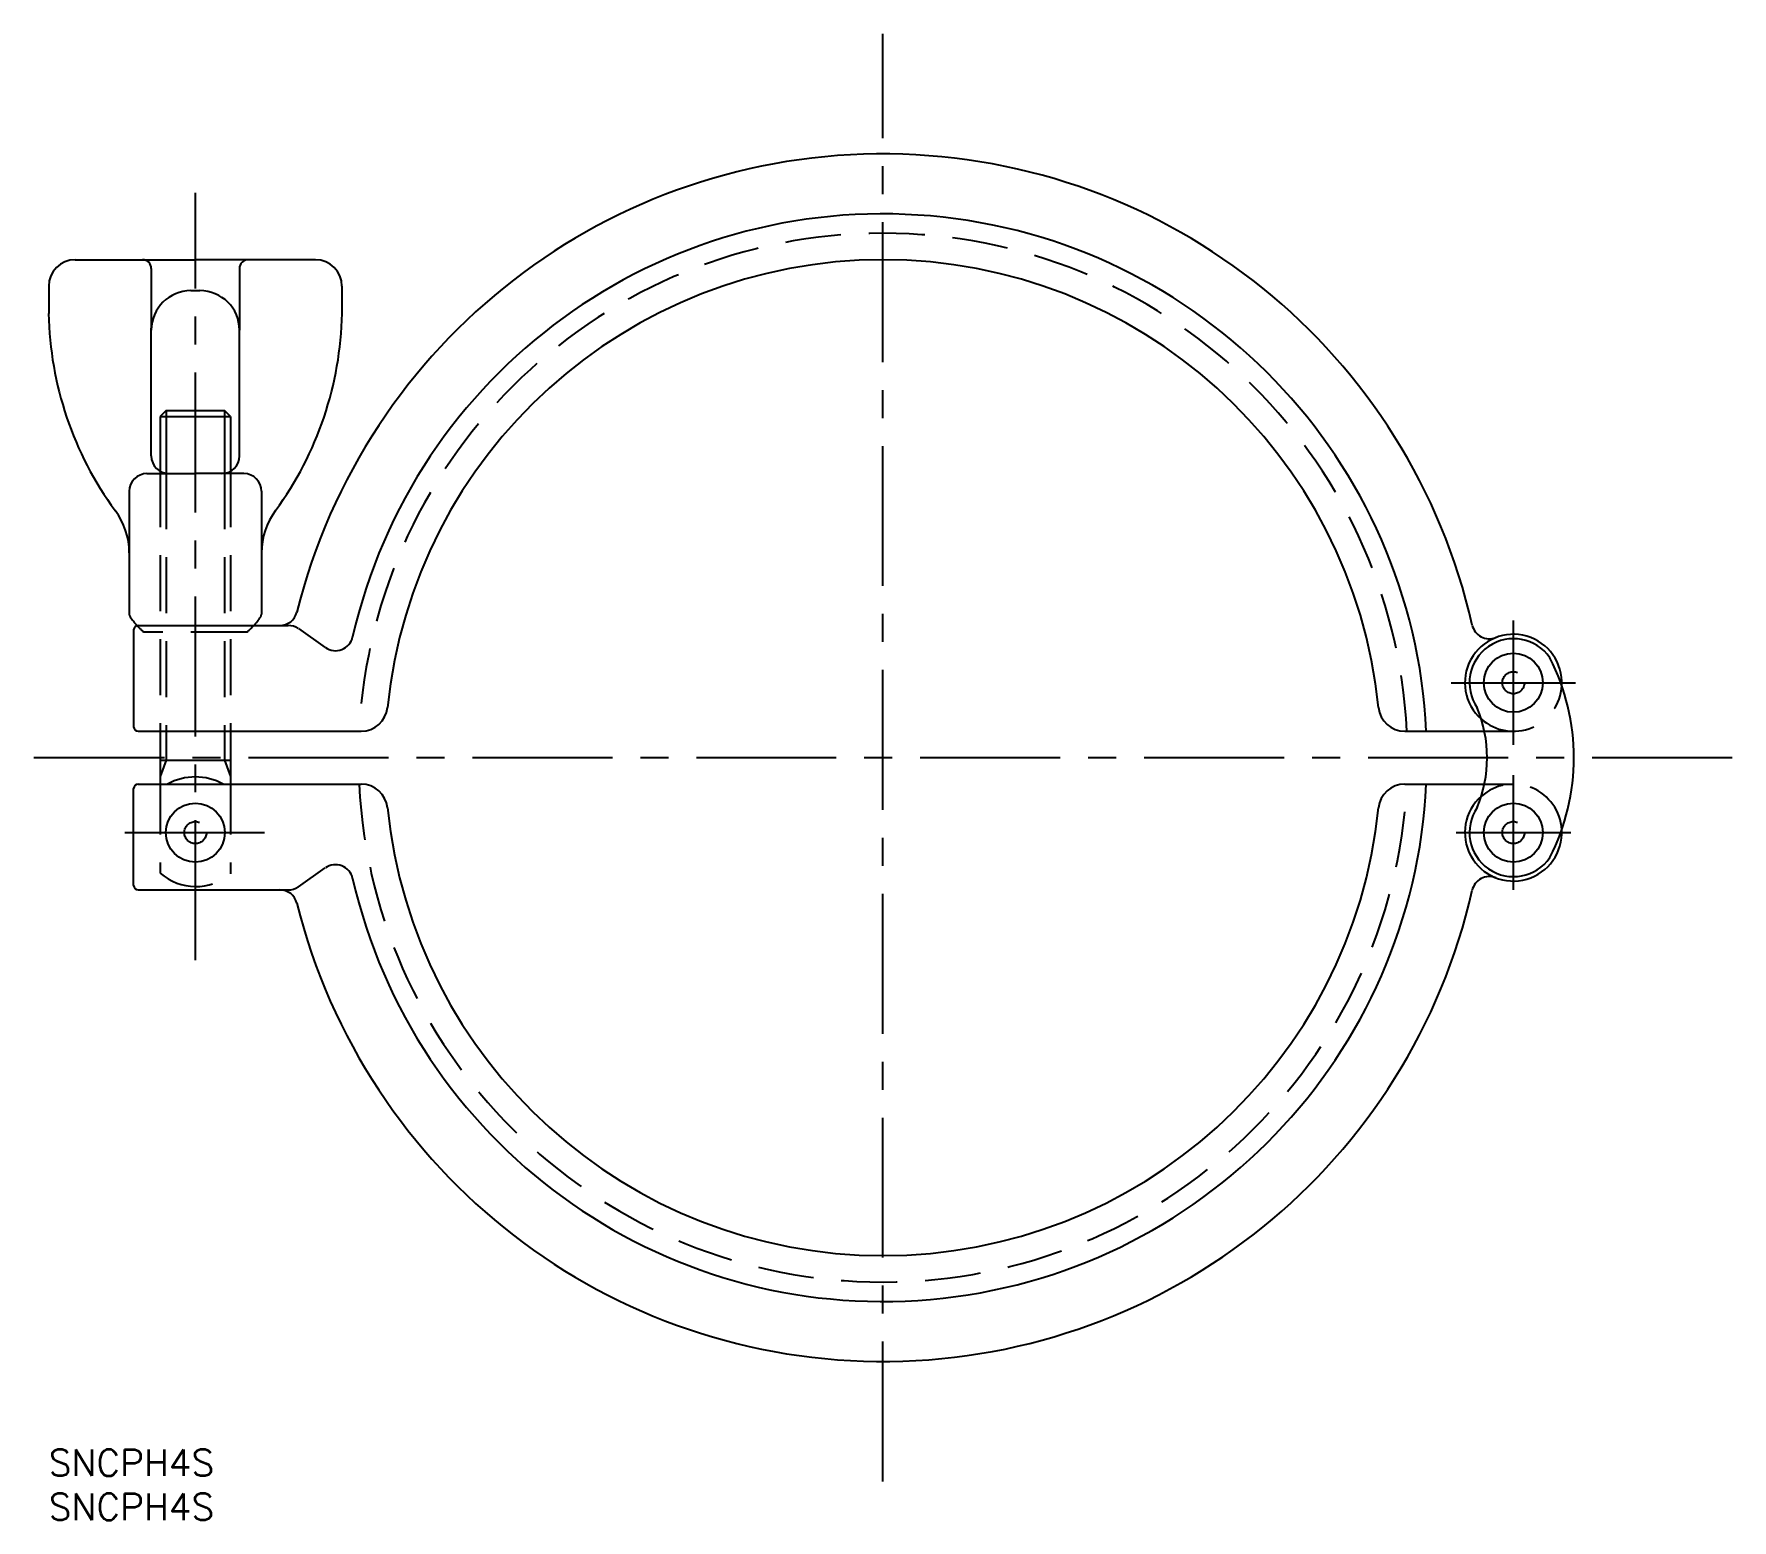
# Model space of a CAD drawing. Extents: x -2 to 191, y -8 to 161.
import ezdxf

# ---------------------------------------------------------------- set-up
doc = ezdxf.new("R2010")
doc.units = 0
doc.header["$LTSCALE"] = 0.5
doc.linetypes.add('CENTER', pattern=[50.8, 31.75, -6.35, 6.35, -6.35])
doc.linetypes.add('DASHED', pattern=[19.05, 12.7, -6.35])
for name, color, linetype in [('MSM_CENTER', 1, 'CENTER'), ('MSM_CONTINUOUS', 7, 'CONTINUOUS'), ('MSM_DASHED', 4, 'DASHED'), ('MSM_NARROW', 5, 'CONTINUOUS'), ('MSM_PART_NUMBER', 7, 'CONTINUOUS')]:
    doc.layers.add(name, color=color, linetype=linetype)
doc.styles.get("Standard").update_dxf_attribs({"font": 'txt.shx', "height": 3, "bigfont": 'bigfont.shx'})

msp = doc.modelspace()

# ---------------------------------------------------------------- linework, layer by layer
at = {"layer": 'MSM_CENTER'}
for p, q in [((94.61, -3.62), (94.61, 160.62)), ((16.64, 55.52), (16.64, 142.6)), ((166.14, 79.95), (166.14, 94.05)), ((159.09, 87), (173.19, 87)), ((190.94, 78.5), (-1.67, 78.5)), ((166.14, 63.5), (166.14, 76.5)), ((8.62, 70), (24.66, 70)), ((159.64, 70), (172.64, 70))]:
    msp.add_line(p, q, dxfattribs=at)
at = {"layer": 'MSM_CONTINUOUS'}
for p, q in [((3, 135), (16.64, 135)), ((30.27, 135), (16.64, 135)), ((11.64, 134), (11.64, 127)), ((21.64, 134), (21.64, 127)), ((0, 132), (0, 128.88)), ((16.14, 131.5), (17.14, 131.5)), ((33.27, 132), (33.27, 128.88)), ((11.64, 112.73), (11.64, 127.23)), ((21.64, 112.73), (21.64, 127.23)), ((13.31, 117.88), (12.64, 117.2)), ((13.31, 117.88), (19.96, 117.88)), ((20.64, 117.2), (19.96, 117.88)), ((12.64, 117.2), (20.64, 117.2)), ((12.64, 117.2), (12.64, 111)), ((20.64, 117.2), (20.64, 111)), ((11.14, 110.73), (16.64, 110.73)), ((22.14, 110.73), (16.64, 110.73)), ((9.14, 108.73), (9.14, 101.97)), ((24.14, 108.73), (24.14, 101.97)), ((9.14, 101.97), (9.14, 94.77)), ((24.14, 101.97), (24.14, 94.77)), ((9.64, 93), (9.64, 82)), ((10.14, 93.5), (27.17, 93.5)), ((28.32, 93.14), (31.38, 91)), ((10.14, 81.5), (35.44, 81.5)), ((12.64, 81.5), (12.64, 75.5)), ((20.64, 81.5), (20.64, 75.5)), ((153.83, 81.5), (162.85, 81.5)), ((13.31, 78.21), (12.64, 76.35)), ((12.64, 78.21), (20.64, 78.21)), ((19.96, 78.21), (20.64, 76.35)), ((10.14, 75.5), (35.44, 75.5)), ((153.83, 75.5), (162.85, 75.5)), ((9.64, 64), (9.64, 75)), ((28.32, 63.86), (31.38, 66)), ((10.14, 63.5), (27.17, 63.5))]:
    msp.add_line(p, q, dxfattribs=at)
for centre in [(166.14, 87), (16.64, 70), (166.14, 70)]:
    msp.add_circle(centre, 3.35, dxfattribs=at)
for centre, radius, start, end in [((94.64, 78.5), 68.5, 12.6911, 166.0465), ((94.64, 78.5), 61.7, 2.787, 167.1774), ((3, 132), 3, 90, 180), ((10.64, 134), 1, 0, 90), ((22.64, 134), 1, 90, 180), ((30.27, 132), 3, 360, 90), ((94.64, 78.5), 56.5, 5.7876, 174.2124), ((16.14, 127), 4.5, 90, 180), ((17.14, 127), 4.5, 0, 90), ((39.11, 129.63), 39.12, 181.0949, 216.1648), ((-5.84, 129.63), 39.12, 323.8352, 358.9051), ((13.64, 112.73), 2, 180, 270), ((19.64, 112.73), 2, 270, 0), ((11.14, 108.73), 2, 90, 180), ((22.14, 108.73), 2, 0, 90), ((1.14, 101.74), 8, 0, 36.9501), ((32.14, 101.74), 8, 143.0499, 180), ((9.64, 94.77), 0.5, 180, 214.5658), ((16.64, 99.59), 9, 214.5658, 222.7026), ((16.64, 99.59), 9, 317.4113, 325.4342), ((23.64, 94.77), 0.5, 325.4342, 0), ((26.22, 95.5), 2, 270, 346.0465), ((10.14, 93), 0.5, 90, 180), ((27.17, 91.5), 2, 55.0512, 90), ((166.14, 87), 5.5, 356.5678, 228.6732), ((163.41, 93.99), 2, 192.6911, 291.2838), ((32.53, 92.64), 2, 235.0512, 347.1774), ((166.16, 87), 5, 34.5181, 214.5181), ((148, 78.5), 25, 333.0423, 26.9577), ((35.44, 84.5), 3, 270, 354.2124), ((153.83, 84.5), 3, 185.7876, 270), ((148.16, 78.5), 15, 337.8039, 22.1961), ((10.14, 82), 0.5, 180, 270), ((10.14, 75), 0.5, 90, 180), ((16.64, 69.82), 6.5, 60.9788, 119.0212), ((94.64, 78.5), 61.7, 192.8226, 357.213), ((35.44, 72.5), 3, 5.7876, 90), ((153.83, 72.5), 3, 90, 174.2124), ((166.14, 70), 5.5, 131.3268, 3.4322), ((94.64, 78.5), 56.5, 185.7876, 354.2124), ((166.16, 70), 5, 145.4819, 325.4819), ((32.53, 64.36), 2, 12.8226, 124.9488), ((10.14, 64), 0.5, 180, 270), ((27.17, 65.5), 2, 270, 304.9488), ((163.41, 63.01), 2, 68.7162, 167.3089), ((26.22, 61.5), 2, 13.9535, 90), ((94.64, 78.5), 68.5, 193.9535, 347.3089)]:
    msp.add_arc(centre, radius, start, end, dxfattribs=at)
at = {"layer": 'MSM_DASHED'}
for p, q in [((12.64, 111), (12.64, 81.5)), ((13.31, 110.76), (13.31, 81.5)), ((19.96, 110.76), (19.96, 81.5)), ((20.64, 111), (20.64, 81.5)), ((22.46, 92.73), (10.81, 92.73)), ((162.85, 81.5), (166.14, 81.5)), ((12.64, 76.14), (12.64, 65.4)), ((20.64, 76.15), (20.64, 65.32)), ((162.85, 75.5), (166.14, 75.5))]:
    msp.add_line(p, q, dxfattribs=at)
for centre in [(166.14, 87), (16.64, 70), (166.14, 70)]:
    msp.add_circle(centre, 1.25, dxfattribs=at)
for centre, radius, start, end in [((94.64, 78.5), 59.5, 2.8901, 177.1099), ((16.64, 99.59), 9, 222.7026, 229.6452), ((16.64, 99.59), 9, 310.3548, 317.4113), ((166.14, 87), 5.5, 228.6732, 356.5678), ((94.64, 78.5), 59.5, 182.8901, 357.1099), ((166.14, 70), 5.5, 3.4322, 131.3268), ((16.69, 70), 6.12, 228.6117, 310.1629)]:
    msp.add_arc(centre, radius, start, end, dxfattribs=at)
at = {"layer": 'MSM_NARROW'}
for p, q in [((13.31, 117.88), (13.31, 110.76)), ((19.96, 117.88), (19.96, 110.76)), ((13.31, 81.5), (13.31, 78.21)), ((19.96, 81.5), (19.96, 78.21))]:
    msp.add_line(p, q, dxfattribs=at)

# ---------------------------------------------------------------- texts
at = {"layer": 'MSM_PART_NUMBER'}
for p in [(0, -3), (0, -8)]:
    msp.add_text('SNCPH4S', height=3, dxfattribs=at).set_placement(p)

doc.saveas('drawing.dxf')
